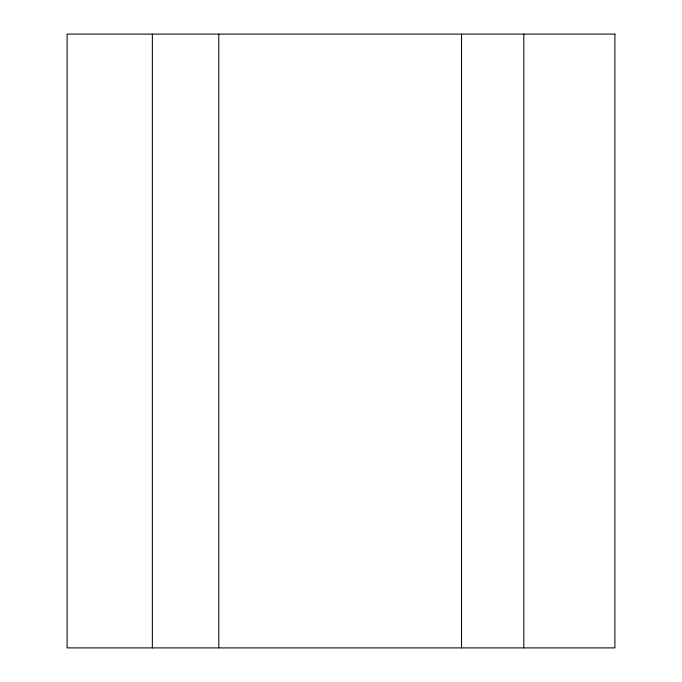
<?xml version="1.0" encoding="UTF-8"?>
<svg xmlns="http://www.w3.org/2000/svg" width="682" height="682" viewBox="0 0 682 682"><rect width="100%" height="100%" fill="white"/><g stroke="black" fill="none" stroke-linecap="round" stroke-linejoin="round"><path stroke-width="1.02" d="M523.802 34.1L523.802 647.9M461.543 34.1L461.543 647.9M218.786 34.1L218.786 647.9M152.35 34.1L152.35 647.9M614.891 34.1L67.109 34.1L67.109 647.9L614.891 647.9L614.891 34.1"/></g></svg>
